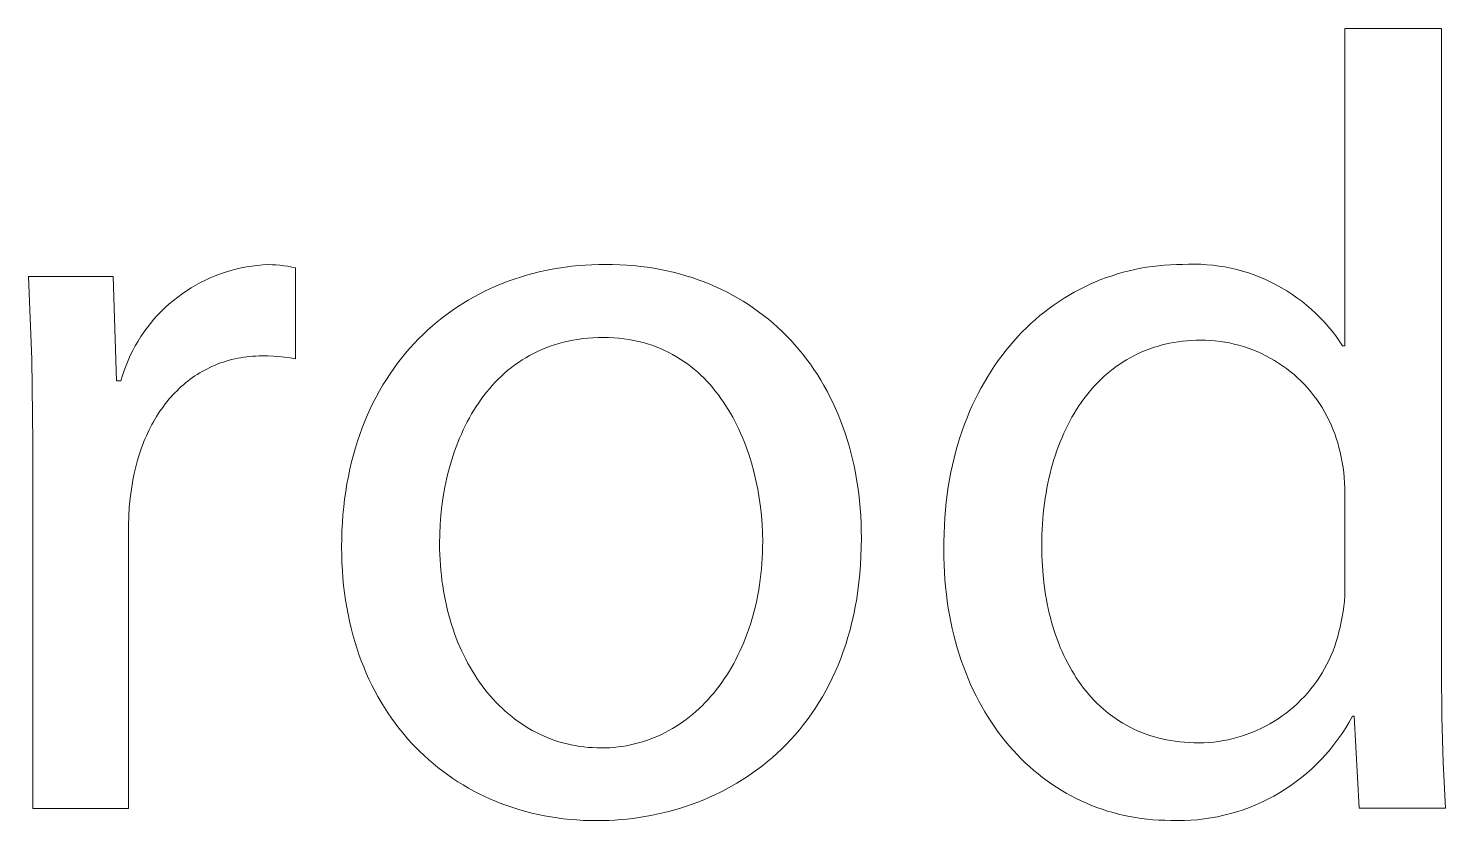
# Model space of a CAD drawing. Header units: millimetres. Extents: x -1893 to 2799, y -925 to 2353.
# Drawn here: x 1094.9 to 1155.5, y -718.6 to -684.8 of the extents above; entities that cross this region are included whole.
import ezdxf

# ---------------------------------------------------------------- set-up
doc = ezdxf.new("R2010")
doc.units = ezdxf.units.MM
doc.header["$MEASUREMENT"] = 0
doc.layers.add('Domyślny', color=7, linetype='Continuous', true_color=0x000000)

msp = doc.modelspace()

# ---------------------------------------------------------------- linework, layer by layer
at = {"layer": 'Domyślny', "color": 18, "lineweight": 15, "true_color": 0x000000}
for p, q in [((1151.163, -698.357), (1151.163, -684.78)), ((1151.163, -684.78), (1155.303, -684.78)), ((1155.303, -684.78), (1155.303, -712.247)), ((1104.216, -694.976), (1104.445, -694.94)), ((1104.445, -694.94), (1104.675, -694.911)), ((1104.675, -694.911), (1104.905, -694.891)), ((1104.905, -694.891), (1105.137, -694.878)), ((1105.137, -694.878), (1105.306, -694.882)), ((1105.306, -694.882), (1105.474, -694.892)), ((1105.474, -694.892), (1105.643, -694.907)), ((1105.643, -694.907), (1105.81, -694.927)), ((1105.81, -694.927), (1105.977, -694.952)), ((1118.114, -694.95), (1118.399, -694.921)), ((1118.399, -694.921), (1118.687, -694.898)), ((1118.687, -694.898), (1118.976, -694.882)), ((1118.976, -694.882), (1119.268, -694.872)), ((1119.268, -694.872), (1119.561, -694.868)), ((1119.561, -694.868), (1119.866, -694.872)), ((1119.866, -694.872), (1120.167, -694.882)), ((1120.167, -694.882), (1120.465, -694.9)), ((1120.465, -694.9), (1120.76, -694.924)), ((1120.76, -694.924), (1121.052, -694.954)), ((1142.94, -694.958), (1143.194, -694.927)), ((1143.194, -694.927), (1143.45, -694.904)), ((1143.45, -694.904), (1143.707, -694.887)), ((1143.707, -694.887), (1143.966, -694.877)), ((1143.966, -694.877), (1144.226, -694.873)), ((1144.226, -694.873), (1144.485, -694.862)), ((1144.485, -694.862), (1144.745, -694.86)), ((1144.745, -694.86), (1145.005, -694.866)), ((1145.005, -694.866), (1145.264, -694.882)), ((1145.264, -694.882), (1145.523, -694.906)), ((1145.523, -694.906), (1145.78, -694.939)), ((1145.78, -694.939), (1146.037, -694.981)), ((1095.04, -698.939), (1094.887, -695.393)), ((1094.887, -695.393), (1098.512, -695.393)), ((1098.512, -695.393), (1098.653, -699.846)), ((1102.248, -695.645), (1102.455, -695.541)), ((1102.455, -695.541), (1102.666, -695.445)), ((1102.666, -695.445), (1102.88, -695.355)), ((1102.88, -695.355), (1103.097, -695.273)), ((1103.097, -695.273), (1103.316, -695.199)), ((1103.316, -695.199), (1103.538, -695.132)), ((1103.538, -695.132), (1103.762, -695.072)), ((1103.762, -695.072), (1103.988, -695.02)), ((1103.988, -695.02), (1104.216, -694.976)), ((1105.977, -694.952), (1106.144, -694.983)), ((1106.144, -694.983), (1106.309, -695.018)), ((1106.309, -695.018), (1106.309, -698.909)), ((1115.404, -695.588), (1115.662, -695.496)), ((1115.662, -695.496), (1115.924, -695.411)), ((1115.924, -695.411), (1116.188, -695.331)), ((1116.188, -695.331), (1116.455, -695.258)), ((1116.455, -695.258), (1116.725, -695.191)), ((1116.725, -695.191), (1116.998, -695.13)), ((1116.998, -695.13), (1117.273, -695.075)), ((1117.273, -695.075), (1117.551, -695.027)), ((1117.551, -695.027), (1117.832, -694.985)), ((1117.832, -694.985), (1118.114, -694.95)), ((1121.052, -694.954), (1121.34, -694.992)), ((1121.34, -694.992), (1121.625, -695.036)), ((1121.625, -695.036), (1121.906, -695.086)), ((1121.906, -695.086), (1122.184, -695.143)), ((1122.184, -695.143), (1122.458, -695.207)), ((1122.458, -695.207), (1122.729, -695.276)), ((1122.729, -695.276), (1122.996, -695.353)), ((1122.996, -695.353), (1123.259, -695.435)), ((1123.259, -695.435), (1123.518, -695.524)), ((1123.518, -695.524), (1123.774, -695.618)), ((1140.507, -695.618), (1140.74, -695.523)), ((1140.74, -695.523), (1140.975, -695.435)), ((1140.975, -695.435), (1141.213, -695.353)), ((1141.213, -695.353), (1141.454, -695.277)), ((1141.454, -695.277), (1141.696, -695.207)), ((1141.696, -695.207), (1141.941, -695.144)), ((1141.941, -695.144), (1142.188, -695.088)), ((1142.188, -695.088), (1142.437, -695.038)), ((1142.437, -695.038), (1142.687, -694.994)), ((1142.687, -694.994), (1142.94, -694.958)), ((1146.037, -694.981), (1146.291, -695.032)), ((1146.291, -695.032), (1146.544, -695.092)), ((1146.544, -695.092), (1146.795, -695.16)), ((1146.795, -695.16), (1147.043, -695.236)), ((1147.043, -695.236), (1147.288, -695.322)), ((1147.288, -695.322), (1147.531, -695.415)), ((1147.531, -695.415), (1147.77, -695.517)), ((1147.77, -695.517), (1148.005, -695.627)), ((1101.271, -696.266), (1101.458, -696.128)), ((1101.458, -696.128), (1101.649, -695.998)), ((1101.649, -695.998), (1101.845, -695.873)), ((1101.845, -695.873), (1102.045, -695.756)), ((1102.045, -695.756), (1102.248, -695.645)), ((1113.924, -696.265), (1114.162, -696.138)), ((1114.162, -696.138), (1114.403, -696.016)), ((1114.403, -696.016), (1114.648, -695.9)), ((1114.648, -695.9), (1114.897, -695.79)), ((1114.897, -695.79), (1115.149, -695.686)), ((1115.149, -695.686), (1115.404, -695.588)), ((1123.774, -695.618), (1124.025, -695.719)), ((1124.025, -695.719), (1124.273, -695.826)), ((1124.273, -695.826), (1124.517, -695.939)), ((1124.517, -695.939), (1124.756, -696.058)), ((1124.756, -696.058), (1124.992, -696.182)), ((1139.382, -696.183), (1139.601, -696.058)), ((1139.601, -696.058), (1139.823, -695.939)), ((1139.823, -695.939), (1140.048, -695.826)), ((1140.048, -695.826), (1140.276, -695.719)), ((1140.276, -695.719), (1140.507, -695.618)), ((1148.005, -695.627), (1148.237, -695.744)), ((1148.237, -695.744), (1148.464, -695.87)), ((1148.464, -695.87), (1148.687, -696.004)), ((1148.687, -696.004), (1148.905, -696.145)), ((1148.905, -696.145), (1149.118, -696.293)), ((1100.574, -696.876), (1100.74, -696.715)), ((1100.74, -696.715), (1100.912, -696.559)), ((1100.912, -696.559), (1101.089, -696.409)), ((1101.089, -696.409), (1101.271, -696.266)), ((1113.009, -696.836), (1113.232, -696.684)), ((1113.232, -696.684), (1113.459, -696.539)), ((1113.459, -696.539), (1113.689, -696.399)), ((1113.689, -696.399), (1113.924, -696.265)), ((1124.992, -696.182), (1125.223, -696.313)), ((1125.223, -696.313), (1125.45, -696.449)), ((1125.45, -696.449), (1125.673, -696.591)), ((1125.673, -696.591), (1125.892, -696.738)), ((1125.892, -696.738), (1126.106, -696.891)), ((1138.334, -696.899), (1138.537, -696.744)), ((1138.537, -696.744), (1138.743, -696.595)), ((1138.743, -696.595), (1138.953, -696.452)), ((1138.953, -696.452), (1139.166, -696.315)), ((1139.166, -696.315), (1139.382, -696.183)), ((1149.118, -696.293), (1149.326, -696.449)), ((1149.326, -696.449), (1149.529, -696.611)), ((1149.529, -696.611), (1149.725, -696.781)), ((1100.109, -697.393), (1100.258, -697.215)), ((1100.258, -697.215), (1100.413, -697.043)), ((1100.413, -697.043), (1100.574, -696.876)), ((1112.158, -697.499), (1112.365, -697.325)), ((1112.365, -697.325), (1112.575, -697.156)), ((1112.575, -697.156), (1112.79, -696.993)), ((1112.79, -696.993), (1113.009, -696.836)), ((1126.106, -696.891), (1126.316, -697.049)), ((1126.316, -697.049), (1126.521, -697.213)), ((1126.521, -697.213), (1126.722, -697.383)), ((1137.746, -697.399), (1137.938, -697.227)), ((1137.938, -697.227), (1138.134, -697.06)), ((1138.134, -697.06), (1138.334, -696.899)), ((1149.725, -696.781), (1149.916, -696.957)), ((1149.916, -696.957), (1150.101, -697.139)), ((1150.101, -697.139), (1150.28, -697.328)), ((1150.28, -697.328), (1150.451, -697.523)), ((1099.576, -698.15), (1099.699, -697.954)), ((1099.699, -697.954), (1099.83, -697.762)), ((1099.83, -697.762), (1099.966, -697.575)), ((1099.966, -697.575), (1100.109, -697.393)), ((1111.565, -698.056), (1111.759, -697.865)), ((1111.759, -697.865), (1111.956, -697.679)), ((1111.956, -697.679), (1112.158, -697.499)), ((1126.722, -697.383), (1126.918, -697.557)), ((1126.918, -697.557), (1127.11, -697.737)), ((1127.11, -697.737), (1127.297, -697.922)), ((1127.297, -697.922), (1127.479, -698.112)), ((1137.015, -698.145), (1137.192, -697.95)), ((1137.192, -697.95), (1137.373, -697.76)), ((1137.373, -697.76), (1137.557, -697.577)), ((1137.557, -697.577), (1137.746, -697.399)), ((1150.451, -697.523), (1150.617, -697.723)), ((1150.617, -697.723), (1150.775, -697.93)), ((1150.775, -697.93), (1150.926, -698.141)), ((1099.246, -698.762), (1099.349, -698.555)), ((1099.349, -698.555), (1099.459, -698.351)), ((1099.459, -698.351), (1099.576, -698.15)), ((1111.014, -698.663), (1111.193, -698.455)), ((1111.193, -698.455), (1111.377, -698.253)), ((1111.377, -698.253), (1111.565, -698.056)), ((1116.832, -698.511), (1116.657, -698.59)), ((1117.011, -698.437), (1116.832, -698.511)), ((1117.194, -698.368), (1117.011, -698.437)), ((1117.381, -698.305), (1117.194, -698.368)), ((1117.572, -698.247), (1117.381, -698.305)), ((1117.767, -698.195), (1117.572, -698.247)), ((1117.966, -698.149), (1117.767, -698.195)), ((1118.168, -698.108), (1117.966, -698.149)), ((1118.375, -698.074), (1118.168, -698.108)), ((1118.586, -698.045), (1118.375, -698.074)), ((1118.8, -698.023), (1118.586, -698.045)), ((1119.019, -698.006), (1118.8, -698.023)), ((1119.241, -697.997), (1119.019, -698.006)), ((1119.467, -697.993), (1119.241, -697.997)), ((1119.695, -697.997), (1119.467, -697.993)), ((1119.917, -698.007), (1119.695, -697.997)), ((1120.136, -698.025), (1119.917, -698.007)), ((1120.35, -698.049), (1120.136, -698.025)), ((1120.56, -698.08), (1120.35, -698.049)), ((1120.766, -698.117), (1120.56, -698.08)), ((1120.967, -698.161), (1120.766, -698.117)), ((1121.164, -698.21), (1120.967, -698.161)), ((1121.357, -698.266), (1121.164, -698.21)), ((1121.546, -698.328), (1121.357, -698.266)), ((1121.731, -698.395), (1121.546, -698.328)), ((1121.912, -698.469), (1121.731, -698.395)), ((1122.089, -698.547), (1121.912, -698.469)), ((1122.262, -698.631), (1122.089, -698.547)), ((1127.479, -698.112), (1127.656, -698.308)), ((1127.656, -698.308), (1127.829, -698.508)), ((1127.829, -698.508), (1127.996, -698.714)), ((1136.51, -698.762), (1136.674, -698.551)), ((1136.674, -698.551), (1136.843, -698.345)), ((1136.843, -698.345), (1137.015, -698.145)), ((1142.629, -698.553), (1142.465, -698.622)), ((1142.796, -698.488), (1142.629, -698.553)), ((1142.965, -698.428), (1142.796, -698.488)), ((1143.138, -698.374), (1142.965, -698.428)), ((1143.313, -698.324), (1143.138, -698.374)), ((1143.49, -698.279), (1143.313, -698.324)), ((1143.671, -698.239), (1143.49, -698.279)), ((1143.854, -698.205), (1143.671, -698.239)), ((1144.039, -698.175), (1143.854, -698.205)), ((1144.228, -698.151), (1144.039, -698.175)), ((1144.419, -698.132), (1144.228, -698.151)), ((1144.612, -698.118), (1144.419, -698.132)), ((1144.808, -698.11), (1144.612, -698.118)), ((1145.007, -698.107), (1144.808, -698.11)), ((1145.214, -698.11), (1145.007, -698.107)), ((1145.42, -698.12), (1145.214, -698.11)), ((1145.626, -698.137), (1145.42, -698.12)), ((1145.832, -698.161), (1145.626, -698.137)), ((1146.036, -698.192), (1145.832, -698.161)), ((1146.239, -698.23), (1146.036, -698.192)), ((1146.441, -698.274), (1146.239, -698.23)), ((1146.641, -698.326), (1146.441, -698.274)), ((1146.84, -698.384), (1146.641, -698.326)), ((1147.036, -698.449), (1146.84, -698.384)), ((1147.23, -698.521), (1147.036, -698.449)), ((1147.421, -698.6), (1147.23, -698.521)), ((1150.926, -698.141), (1151.069, -698.357)), ((1151.069, -698.357), (1151.163, -698.357)), ((1095.075, -702.487), (1095.04, -698.939)), ((1099.062, -699.187), (1099.15, -698.973)), ((1099.15, -698.973), (1099.246, -698.762)), ((1102.876, -699.175), (1102.762, -699.224)), ((1102.991, -699.128), (1102.876, -699.175)), ((1103.108, -699.085), (1102.991, -699.128)), ((1103.226, -699.044), (1103.108, -699.085)), ((1103.346, -699.006), (1103.226, -699.044)), ((1103.467, -698.971), (1103.346, -699.006)), ((1103.589, -698.939), (1103.467, -698.971)), ((1103.713, -698.91), (1103.589, -698.939)), ((1103.838, -698.884), (1103.713, -698.91)), ((1103.964, -698.861), (1103.838, -698.884)), ((1104.092, -698.841), (1103.964, -698.861)), ((1104.222, -698.823), (1104.092, -698.841)), ((1104.352, -698.809), (1104.222, -698.823)), ((1104.484, -698.798), (1104.352, -698.809)), ((1104.617, -698.79), (1104.484, -698.798)), ((1104.751, -698.786), (1104.617, -698.79)), ((1104.887, -698.784), (1104.751, -698.786)), ((1105.125, -698.786), (1104.887, -698.784)), ((1105.363, -698.795), (1105.125, -698.786)), ((1105.601, -698.813), (1105.363, -698.795)), ((1105.838, -698.837), (1105.601, -698.813)), ((1106.074, -698.869), (1105.838, -698.837)), ((1106.309, -698.909), (1106.074, -698.869)), ((1110.507, -699.32), (1110.671, -699.095)), ((1110.671, -699.095), (1110.84, -698.877)), ((1110.84, -698.877), (1111.014, -698.663)), ((1115.684, -699.169), (1115.535, -699.281)), ((1115.837, -699.06), (1115.684, -699.169)), ((1115.993, -698.957), (1115.837, -699.06)), ((1116.153, -698.858), (1115.993, -698.957)), ((1116.317, -698.764), (1116.153, -698.858)), ((1116.485, -698.675), (1116.317, -698.764)), ((1116.657, -698.59), (1116.485, -698.675)), ((1122.43, -698.721), (1122.262, -698.631)), ((1122.595, -698.815), (1122.43, -698.721)), ((1122.756, -698.915), (1122.595, -698.815)), ((1122.913, -699.019), (1122.756, -698.915)), ((1123.065, -699.128), (1122.913, -699.019)), ((1123.214, -699.241), (1123.065, -699.128)), ((1127.996, -698.714), (1128.159, -698.924)), ((1128.159, -698.924), (1128.317, -699.139)), ((1128.317, -699.139), (1128.47, -699.359)), ((1136.195, -699.201), (1136.35, -698.979)), ((1136.35, -698.979), (1136.51, -698.762)), ((1141.541, -699.134), (1141.397, -699.235)), ((1141.687, -699.038), (1141.541, -699.134)), ((1141.837, -698.945), (1141.687, -699.038)), ((1141.99, -698.858), (1141.837, -698.945)), ((1142.146, -698.774), (1141.99, -698.858)), ((1142.304, -698.696), (1142.146, -698.774)), ((1142.465, -698.622), (1142.304, -698.696)), ((1147.61, -698.684), (1147.421, -698.6)), ((1147.795, -698.776), (1147.61, -698.684)), ((1147.978, -698.873), (1147.795, -698.776)), ((1148.157, -698.977), (1147.978, -698.873)), ((1148.332, -699.086), (1148.157, -698.977)), ((1148.503, -699.202), (1148.332, -699.086)), ((1098.84, -699.846), (1098.907, -699.624)), ((1098.907, -699.624), (1098.98, -699.405)), ((1098.98, -699.405), (1099.062, -699.187)), ((1101.807, -699.783), (1101.709, -699.858)), ((1101.907, -699.711), (1101.807, -699.783)), ((1102.008, -699.641), (1101.907, -699.711)), ((1102.111, -699.573), (1102.008, -699.641)), ((1102.216, -699.509), (1102.111, -699.573)), ((1102.322, -699.446), (1102.216, -699.509)), ((1102.43, -699.387), (1102.322, -699.446)), ((1102.539, -699.33), (1102.43, -699.387)), ((1102.65, -699.275), (1102.539, -699.33)), ((1102.762, -699.224), (1102.65, -699.275)), ((1110.045, -700.025), (1110.194, -699.785)), ((1110.194, -699.785), (1110.348, -699.55)), ((1110.348, -699.55), (1110.507, -699.32)), ((1114.976, -699.774), (1114.846, -699.907)), ((1115.111, -699.645), (1114.976, -699.774)), ((1115.248, -699.519), (1115.111, -699.645)), ((1115.39, -699.398), (1115.248, -699.519)), ((1115.535, -699.281), (1115.39, -699.398)), ((1123.36, -699.359), (1123.214, -699.241)), ((1123.501, -699.482), (1123.36, -699.359)), ((1123.638, -699.608), (1123.501, -699.482)), ((1123.772, -699.738), (1123.638, -699.608)), ((1123.902, -699.873), (1123.772, -699.738)), ((1128.47, -699.359), (1128.617, -699.584)), ((1128.617, -699.584), (1128.76, -699.813)), ((1135.757, -699.898), (1135.898, -699.661)), ((1135.898, -699.661), (1136.044, -699.428)), ((1136.044, -699.428), (1136.195, -699.201)), ((1140.85, -699.682), (1140.721, -699.804)), ((1140.982, -699.564), (1140.85, -699.682)), ((1141.117, -699.45), (1140.982, -699.564)), ((1141.255, -699.341), (1141.117, -699.45)), ((1141.397, -699.235), (1141.255, -699.341)), ((1148.671, -699.323), (1148.503, -699.202)), ((1148.834, -699.45), (1148.671, -699.323)), ((1148.993, -699.583), (1148.834, -699.45)), ((1149.147, -699.72), (1148.993, -699.583)), ((1149.296, -699.863), (1149.147, -699.72)), ((1098.653, -699.846), (1098.84, -699.846)), ((1101.154, -700.357), (1101.068, -700.449)), ((1101.243, -700.268), (1101.154, -700.357)), ((1101.332, -700.182), (1101.243, -700.268)), ((1101.424, -700.097), (1101.332, -700.182)), ((1101.517, -700.015), (1101.424, -700.097)), ((1101.612, -699.935), (1101.517, -700.015)), ((1101.709, -699.858), (1101.612, -699.935)), ((1109.764, -700.522), (1109.902, -700.271)), ((1109.902, -700.271), (1110.045, -700.025)), ((1114.477, -700.329), (1114.361, -700.477)), ((1114.596, -700.185), (1114.477, -700.329)), ((1114.719, -700.044), (1114.596, -700.185)), ((1114.846, -699.907), (1114.719, -700.044)), ((1124.028, -700.011), (1123.902, -699.873)), ((1124.15, -700.153), (1124.028, -700.011)), ((1124.269, -700.298), (1124.15, -700.153)), ((1124.384, -700.447), (1124.269, -700.298)), ((1128.76, -699.813), (1128.897, -700.047)), ((1128.897, -700.047), (1129.029, -700.285)), ((1129.029, -700.285), (1129.156, -700.528)), ((1135.363, -700.643), (1135.489, -700.39)), ((1135.489, -700.39), (1135.621, -700.142)), ((1135.621, -700.142), (1135.757, -699.898)), ((1140.234, -700.332), (1140.12, -700.474)), ((1140.351, -700.194), (1140.234, -700.332)), ((1140.471, -700.06), (1140.351, -700.194)), ((1140.594, -699.93), (1140.471, -700.06)), ((1140.721, -699.804), (1140.594, -699.93)), ((1149.441, -700.011), (1149.296, -699.863)), ((1149.58, -700.164), (1149.441, -700.011)), ((1149.714, -700.321), (1149.58, -700.164)), ((1149.843, -700.483), (1149.714, -700.321)), ((1100.663, -700.938), (1100.587, -701.042)), ((1100.74, -700.836), (1100.663, -700.938)), ((1100.819, -700.736), (1100.74, -700.836)), ((1100.9, -700.638), (1100.819, -700.736)), ((1100.983, -700.542), (1100.9, -700.638)), ((1101.068, -700.449), (1100.983, -700.542)), ((1109.505, -701.04), (1109.632, -700.778)), ((1109.632, -700.778), (1109.764, -700.522)), ((1114.034, -700.94), (1113.933, -701.1)), ((1114.14, -700.782), (1114.034, -700.94)), ((1114.248, -700.628), (1114.14, -700.782)), ((1114.361, -700.477), (1114.248, -700.628)), ((1124.496, -700.598), (1124.384, -700.447)), ((1124.603, -700.753), (1124.496, -700.598)), ((1124.707, -700.911), (1124.603, -700.753)), ((1124.808, -701.072), (1124.707, -700.911)), ((1129.156, -700.528), (1129.277, -700.776)), ((1129.277, -700.776), (1129.393, -701.028)), ((1135.125, -701.165), (1135.241, -700.902)), ((1135.241, -700.902), (1135.363, -700.643)), ((1139.797, -700.921), (1139.695, -701.077)), ((1139.901, -700.768), (1139.797, -700.921)), ((1140.009, -700.619), (1139.901, -700.768)), ((1140.12, -700.474), (1140.009, -700.619)), ((1149.966, -700.65), (1149.843, -700.483)), ((1150.083, -700.82), (1149.966, -700.65)), ((1150.194, -700.994), (1150.083, -700.82)), ((1150.299, -701.172), (1150.194, -700.994)), ((1100.236, -701.594), (1100.172, -701.71)), ((1100.303, -701.479), (1100.236, -701.594)), ((1100.371, -701.367), (1100.303, -701.479)), ((1100.441, -701.257), (1100.371, -701.367)), ((1100.513, -701.148), (1100.441, -701.257)), ((1100.587, -701.042), (1100.513, -701.148)), ((1109.16, -701.855), (1109.269, -701.578)), ((1109.269, -701.578), (1109.384, -701.307)), ((1109.384, -701.307), (1109.505, -701.04)), ((1113.649, -701.6), (1113.562, -701.771)), ((1113.74, -701.43), (1113.649, -701.6)), ((1113.835, -701.264), (1113.74, -701.43)), ((1113.933, -701.1), (1113.835, -701.264)), ((1124.905, -701.235), (1124.808, -701.072)), ((1124.999, -701.401), (1124.905, -701.235)), ((1125.088, -701.569), (1124.999, -701.401)), ((1125.175, -701.74), (1125.088, -701.569)), ((1129.393, -701.028), (1129.503, -701.284)), ((1129.503, -701.284), (1129.608, -701.545)), ((1129.608, -701.545), (1129.708, -701.809)), ((1134.909, -701.707), (1135.014, -701.434)), ((1135.014, -701.434), (1135.125, -701.165)), ((1139.41, -701.567), (1139.322, -701.736)), ((1139.502, -701.4), (1139.41, -701.567)), ((1139.597, -701.237), (1139.502, -701.4)), ((1139.695, -701.077), (1139.597, -701.237)), ((1150.399, -701.353), (1150.299, -701.172)), ((1150.492, -701.538), (1150.399, -701.353)), ((1150.578, -701.726), (1150.492, -701.538)), ((1099.933, -702.193), (1099.879, -702.318)), ((1099.99, -702.07), (1099.933, -702.193)), ((1100.049, -701.948), (1099.99, -702.07)), ((1100.109, -701.828), (1100.049, -701.948)), ((1100.172, -701.71), (1100.109, -701.828)), ((1108.959, -702.425), (1109.057, -702.138)), ((1109.057, -702.138), (1109.16, -701.855)), ((1113.397, -702.122), (1113.32, -702.301)), ((1113.478, -701.946), (1113.397, -702.122)), ((1113.562, -701.771), (1113.478, -701.946)), ((1125.258, -701.913), (1125.175, -701.74)), ((1125.338, -702.087), (1125.258, -701.913)), ((1125.414, -702.264), (1125.338, -702.087)), ((1129.708, -701.809), (1129.802, -702.078)), ((1129.802, -702.078), (1129.89, -702.351)), ((1134.714, -702.269), (1134.809, -701.985)), ((1134.809, -701.985), (1134.909, -701.707)), ((1139.154, -702.086), (1139.075, -702.266)), ((1139.236, -701.91), (1139.154, -702.086)), ((1139.322, -701.736), (1139.236, -701.91)), ((1150.659, -701.916), (1150.578, -701.726)), ((1150.732, -702.11), (1150.659, -701.916)), ((1150.799, -702.305), (1150.732, -702.11)), ((1095.075, -718.127), (1095.075, -702.487)), ((1099.727, -702.705), (1099.68, -702.837)), ((1099.776, -702.574), (1099.727, -702.705)), ((1099.826, -702.446), (1099.776, -702.574)), ((1099.879, -702.318), (1099.826, -702.446)), ((1108.783, -703.014), (1108.868, -702.717)), ((1108.868, -702.717), (1108.959, -702.425)), ((1113.176, -702.666), (1113.109, -702.851)), ((1113.246, -702.482), (1113.176, -702.666)), ((1113.32, -702.301), (1113.246, -702.482)), ((1125.486, -702.442), (1125.414, -702.264)), ((1125.556, -702.622), (1125.486, -702.442)), ((1125.622, -702.804), (1125.556, -702.622)), ((1125.685, -702.986), (1125.622, -702.804)), ((1129.89, -702.351), (1129.972, -702.628)), ((1129.972, -702.628), (1130.049, -702.909)), ((1134.542, -702.85), (1134.625, -702.557)), ((1134.625, -702.557), (1134.714, -702.269)), ((1138.928, -702.634), (1138.859, -702.823)), ((1139, -702.449), (1138.928, -702.634)), ((1139.075, -702.266), (1139, -702.449)), ((1150.86, -702.503), (1150.799, -702.305)), ((1150.913, -702.703), (1150.86, -702.503)), ((1150.96, -702.904), (1150.913, -702.703)), ((1099.553, -703.243), (1099.479, -703.522)), ((1099.636, -702.971), (1099.553, -703.243)), ((1099.68, -702.837), (1099.636, -702.971)), ((1108.632, -703.624), (1108.705, -703.317)), ((1108.705, -703.317), (1108.783, -703.014)), ((1112.929, -703.417), (1112.876, -703.609)), ((1112.986, -703.227), (1112.929, -703.417)), ((1113.046, -703.038), (1112.986, -703.227)), ((1113.109, -702.851), (1113.046, -703.038)), ((1125.744, -703.17), (1125.685, -702.986)), ((1125.8, -703.355), (1125.744, -703.17)), ((1125.903, -703.728), (1125.8, -703.355)), ((1130.049, -702.909), (1130.119, -703.194)), ((1130.119, -703.194), (1130.184, -703.483)), ((1134.393, -703.45), (1134.465, -703.147)), ((1134.465, -703.147), (1134.542, -702.85)), ((1138.673, -703.407), (1138.617, -703.607)), ((1138.731, -703.21), (1138.673, -703.407)), ((1138.793, -703.015), (1138.731, -703.21)), ((1138.859, -702.823), (1138.793, -703.015)), ((1151.01, -703.117), (1150.96, -702.904)), ((1151.054, -703.332), (1151.01, -703.117)), ((1151.09, -703.547), (1151.054, -703.332)), ((1099.413, -703.806), (1099.356, -704.096)), ((1099.479, -703.522), (1099.413, -703.806)), ((1108.508, -704.253), (1108.567, -703.936)), ((1108.567, -703.936), (1108.632, -703.624)), ((1112.779, -703.998), (1112.696, -704.391)), ((1112.826, -703.803), (1112.779, -703.998)), ((1112.876, -703.609), (1112.826, -703.803)), ((1125.993, -704.103), (1125.903, -703.728)), ((1130.184, -703.483), (1130.243, -703.776)), ((1130.243, -703.776), (1130.296, -704.072)), ((1134.269, -704.068), (1134.328, -703.757)), ((1134.328, -703.757), (1134.393, -703.45)), ((1138.517, -704.016), (1138.472, -704.224)), ((1138.565, -703.81), (1138.517, -704.016)), ((1138.617, -703.607), (1138.565, -703.81)), ((1151.119, -703.764), (1151.09, -703.547)), ((1151.141, -703.982), (1151.119, -703.764)), ((1151.156, -704.201), (1151.141, -703.982)), ((1099.292, -704.478), (1099.242, -704.861)), ((1099.356, -704.096), (1099.292, -704.478)), ((1108.409, -704.902), (1108.455, -704.575)), ((1108.455, -704.575), (1108.508, -704.253)), ((1112.696, -704.391), (1112.626, -704.788)), ((1126.07, -704.48), (1125.993, -704.103)), ((1126.135, -704.857), (1126.07, -704.48)), ((1130.296, -704.072), (1130.343, -704.372)), ((1130.343, -704.372), (1130.384, -704.676)), ((1134.168, -704.706), (1134.215, -704.385)), ((1134.215, -704.385), (1134.269, -704.068)), ((1138.431, -704.435), (1138.393, -704.648)), ((1138.472, -704.224), (1138.431, -704.435)), ((1151.163, -704.419), (1151.156, -704.201)), ((1151.163, -704.638), (1151.163, -704.419)), ((1099.242, -704.861), (1099.204, -705.246)), ((1108.338, -705.569), (1108.37, -705.233)), ((1108.37, -705.233), (1108.409, -704.902)), ((1112.569, -705.189), (1112.524, -705.592)), ((1112.626, -704.788), (1112.569, -705.189)), ((1126.188, -705.234), (1126.135, -704.857)), ((1126.228, -705.608), (1126.188, -705.234)), ((1130.384, -704.676), (1130.419, -704.983)), ((1130.419, -704.983), (1130.447, -705.294)), ((1134.094, -705.361), (1134.128, -705.031)), ((1134.128, -705.031), (1134.168, -704.706)), ((1138.327, -705.081), (1138.276, -705.524)), ((1138.358, -704.863), (1138.327, -705.081)), ((1138.393, -704.648), (1138.358, -704.863)), ((1151.163, -708.591), (1151.163, -704.638)), ((1099.18, -705.632), (1099.168, -706.018)), ((1099.204, -705.246), (1099.18, -705.632)), ((1108.313, -705.91), (1108.338, -705.569)), ((1112.524, -705.592), (1112.493, -705.996)), ((1126.257, -705.98), (1126.228, -705.608)), ((1130.447, -705.294), (1130.469, -705.608)), ((1130.469, -705.608), (1130.485, -705.926)), ((1134.045, -706.034), (1134.066, -705.695)), ((1134.066, -705.695), (1134.094, -705.361)), ((1138.276, -705.524), (1138.24, -705.976)), ((1099.168, -706.018), (1099.168, -718.127)), ((1108.284, -706.607), (1108.295, -706.256)), ((1108.295, -706.256), (1108.313, -705.91)), ((1112.474, -706.401), (1112.468, -706.805)), ((1112.493, -705.996), (1112.474, -706.401)), ((1126.274, -706.349), (1126.257, -705.98)), ((1126.28, -706.712), (1126.274, -706.349)), ((1130.485, -705.926), (1130.495, -706.247)), ((1130.495, -706.247), (1130.498, -706.571)), ((1134.024, -706.724), (1134.031, -706.377)), ((1134.031, -706.377), (1134.045, -706.034)), ((1138.218, -706.436), (1138.21, -706.904)), ((1138.24, -705.976), (1138.218, -706.436)), ((1108.28, -706.962), (1108.284, -706.607)), ((1108.284, -707.296), (1108.28, -706.962)), ((1112.468, -706.805), (1112.47, -707.037)), ((1112.47, -707.037), (1112.476, -707.268)), ((1126.271, -707.188), (1126.278, -706.951)), ((1126.278, -706.951), (1126.28, -706.712)), ((1130.494, -706.962), (1130.481, -707.345)), ((1130.498, -706.571), (1130.494, -706.962)), ((1134.023, -707.076), (1134.024, -706.724)), ((1138.21, -706.904), (1138.217, -707.332)), ((1108.294, -707.626), (1108.284, -707.296)), ((1108.311, -707.952), (1108.294, -707.626)), ((1112.476, -707.268), (1112.486, -707.496)), ((1112.486, -707.496), (1112.501, -707.722)), ((1126.226, -707.886), (1126.245, -707.655)), ((1126.245, -707.655), (1126.26, -707.423)), ((1126.26, -707.423), (1126.271, -707.188)), ((1130.481, -707.345), (1130.46, -707.722)), ((1134.026, -707.399), (1134.023, -707.076)), ((1134.035, -707.718), (1134.026, -707.399)), ((1138.217, -707.332), (1138.237, -707.755)), ((1108.335, -708.275), (1108.311, -707.952)), ((1112.501, -707.722), (1112.519, -707.947)), ((1112.519, -707.947), (1112.542, -708.169)), ((1112.542, -708.169), (1112.568, -708.389)), ((1126.176, -708.339), (1126.203, -708.114)), ((1126.203, -708.114), (1126.226, -707.886)), ((1130.431, -708.092), (1130.394, -708.455)), ((1130.46, -707.722), (1130.431, -708.092)), ((1134.051, -708.034), (1134.035, -707.718)), ((1134.072, -708.346), (1134.051, -708.034)), ((1138.237, -707.755), (1138.269, -708.173)), ((1138.269, -708.173), (1138.315, -708.585)), ((1108.366, -708.593), (1108.335, -708.275)), ((1108.403, -708.907), (1108.366, -708.593)), ((1112.568, -708.389), (1112.599, -708.607)), ((1112.599, -708.607), (1112.633, -708.823)), ((1112.633, -708.823), (1112.671, -709.037)), ((1126.07, -709.001), (1126.109, -708.783)), ((1126.109, -708.783), (1126.144, -708.562)), ((1126.144, -708.562), (1126.176, -708.339)), ((1130.35, -708.811), (1130.297, -709.161)), ((1130.394, -708.455), (1130.35, -708.811)), ((1134.099, -708.655), (1134.072, -708.346)), ((1134.132, -708.96), (1134.099, -708.655)), ((1138.315, -708.585), (1138.374, -708.989)), ((1151.159, -709.041), (1151.165, -708.816)), ((1151.165, -708.816), (1151.163, -708.591)), ((1108.447, -709.217), (1108.403, -708.907)), ((1108.497, -709.523), (1108.447, -709.217)), ((1112.671, -709.037), (1112.713, -709.248)), ((1112.713, -709.248), (1112.758, -709.456)), ((1112.758, -709.456), (1112.808, -709.663)), ((1125.929, -709.64), (1125.98, -709.429)), ((1125.98, -709.429), (1126.027, -709.217)), ((1126.027, -709.217), (1126.07, -709.001)), ((1130.297, -709.161), (1130.237, -709.503)), ((1134.171, -709.262), (1134.132, -708.96)), ((1134.215, -709.56), (1134.171, -709.262)), ((1138.374, -708.989), (1138.408, -709.189)), ((1138.408, -709.189), (1138.446, -709.387)), ((1138.446, -709.387), (1138.487, -709.583)), ((1151.123, -709.489), (1151.145, -709.265)), ((1151.145, -709.265), (1151.159, -709.041)), ((1108.553, -709.824), (1108.497, -709.523)), ((1108.616, -710.122), (1108.553, -709.824)), ((1112.808, -709.663), (1112.861, -709.867)), ((1112.861, -709.867), (1112.917, -710.068)), ((1112.917, -710.068), (1112.978, -710.266)), ((1125.754, -710.253), (1125.816, -710.051)), ((1125.816, -710.051), (1125.874, -709.847)), ((1125.874, -709.847), (1125.929, -709.64)), ((1130.17, -709.839), (1130.095, -710.169)), ((1130.237, -709.503), (1130.17, -709.839)), ((1134.265, -709.854), (1134.215, -709.56)), ((1134.321, -710.144), (1134.265, -709.854)), ((1138.487, -709.583), (1138.531, -709.776)), ((1138.531, -709.776), (1138.579, -709.968)), ((1138.579, -709.968), (1138.63, -710.158)), ((1151.012, -710.154), (1151.057, -709.934)), ((1151.057, -709.934), (1151.094, -709.712)), ((1151.094, -709.712), (1151.123, -709.489)), ((1108.684, -710.415), (1108.616, -710.122)), ((1108.759, -710.703), (1108.684, -710.415)), ((1112.978, -710.266), (1113.042, -710.462)), ((1113.042, -710.462), (1113.109, -710.655)), ((1113.109, -710.655), (1113.18, -710.845)), ((1125.547, -710.84), (1125.62, -710.648)), ((1125.62, -710.648), (1125.689, -710.452)), ((1125.689, -710.452), (1125.754, -710.253)), ((1130.013, -710.491), (1129.924, -710.807)), ((1130.095, -710.169), (1130.013, -710.491)), ((1134.382, -710.431), (1134.321, -710.144)), ((1134.449, -710.713), (1134.382, -710.431)), ((1138.63, -710.158), (1138.684, -710.345)), ((1138.684, -710.345), (1138.741, -710.53)), ((1138.741, -710.53), (1138.802, -710.712)), ((1150.861, -710.783), (1150.914, -710.578)), ((1150.914, -710.578), (1150.96, -710.372)), ((1150.96, -710.372), (1151.012, -710.154)), ((1108.84, -710.988), (1108.759, -710.703)), ((1108.927, -711.267), (1108.84, -710.988)), ((1109.02, -711.543), (1108.927, -711.267)), ((1113.18, -710.845), (1113.254, -711.033)), ((1113.254, -711.033), (1113.332, -711.217)), ((1113.332, -711.217), (1113.413, -711.399)), ((1125.309, -711.4), (1125.391, -711.217)), ((1125.391, -711.217), (1125.471, -711.03)), ((1125.471, -711.03), (1125.547, -710.84)), ((1129.829, -711.116), (1129.726, -711.419)), ((1129.924, -710.807), (1129.829, -711.116)), ((1134.521, -710.991), (1134.449, -710.713)), ((1134.598, -711.266), (1134.521, -710.991)), ((1134.68, -711.536), (1134.598, -711.266)), ((1138.802, -710.712), (1138.865, -710.893)), ((1138.865, -710.893), (1138.933, -711.07)), ((1138.933, -711.07), (1139.003, -711.245)), ((1139.003, -711.245), (1139.077, -711.418)), ((1150.661, -711.383), (1150.735, -711.185)), ((1150.735, -711.185), (1150.801, -710.985)), ((1150.801, -710.985), (1150.861, -710.783)), ((1109.119, -711.813), (1109.02, -711.543)), ((1109.223, -712.079), (1109.119, -711.813)), ((1113.413, -711.399), (1113.498, -711.577)), ((1113.498, -711.577), (1113.586, -711.752)), ((1113.586, -711.752), (1113.677, -711.924)), ((1125.04, -711.93), (1125.133, -711.757)), ((1125.133, -711.757), (1125.222, -711.58)), ((1125.222, -711.58), (1125.309, -711.4)), ((1129.617, -711.715), (1129.502, -712.004)), ((1129.726, -711.419), (1129.617, -711.715)), ((1134.768, -711.802), (1134.68, -711.536)), ((1134.861, -712.064), (1134.768, -711.802)), ((1139.077, -711.418), (1139.154, -711.587)), ((1139.154, -711.587), (1139.234, -711.754)), ((1139.234, -711.754), (1139.318, -711.918)), ((1150.401, -711.96), (1150.494, -711.771)), ((1150.494, -711.771), (1150.581, -711.578)), ((1150.581, -711.578), (1150.661, -711.383)), ((1109.333, -712.341), (1109.223, -712.079)), ((1109.449, -712.598), (1109.333, -712.341)), ((1113.677, -711.924), (1113.771, -712.093)), ((1113.771, -712.093), (1113.869, -712.259)), ((1113.869, -712.259), (1113.97, -712.421)), ((1113.97, -712.421), (1114.073, -712.58)), ((1124.637, -712.59), (1124.743, -712.431)), ((1124.743, -712.431), (1124.845, -712.267)), ((1124.845, -712.267), (1124.944, -712.101)), ((1124.944, -712.101), (1125.04, -711.93)), ((1129.38, -712.287), (1129.253, -712.564)), ((1129.502, -712.004), (1129.38, -712.287)), ((1134.958, -712.322), (1134.861, -712.064)), ((1135.061, -712.575), (1134.958, -712.322)), ((1139.318, -711.918), (1139.405, -712.079)), ((1139.405, -712.079), (1139.495, -712.237)), ((1139.495, -712.237), (1139.588, -712.392)), ((1139.588, -712.392), (1139.685, -712.543)), ((1149.965, -712.683), (1150.084, -712.508)), ((1150.084, -712.508), (1150.196, -712.329)), ((1150.196, -712.329), (1150.302, -712.146)), ((1150.302, -712.146), (1150.401, -711.96)), ((1155.303, -712.247), (1155.314, -714.207)), ((1109.57, -712.85), (1109.449, -712.598)), ((1109.697, -713.098), (1109.57, -712.85)), ((1109.828, -713.34), (1109.697, -713.098)), ((1114.073, -712.58), (1114.18, -712.735)), ((1114.18, -712.735), (1114.29, -712.887)), ((1114.29, -712.887), (1114.403, -713.036)), ((1114.403, -713.036), (1114.519, -713.18)), ((1124.186, -713.192), (1124.303, -713.047)), ((1124.303, -713.047), (1124.417, -712.899)), ((1124.417, -712.899), (1124.529, -712.746)), ((1124.529, -712.746), (1124.637, -712.59)), ((1128.979, -713.097), (1128.834, -713.354)), ((1129.119, -712.834), (1128.979, -713.097)), ((1129.253, -712.564), (1129.119, -712.834)), ((1135.169, -712.824), (1135.061, -712.575)), ((1135.281, -713.069), (1135.169, -712.824)), ((1135.399, -713.309), (1135.281, -713.069)), ((1139.685, -712.543), (1139.785, -712.692)), ((1139.785, -712.692), (1139.888, -712.837)), ((1139.888, -712.837), (1139.995, -712.979)), ((1139.995, -712.979), (1140.104, -713.117)), ((1140.104, -713.117), (1140.218, -713.252)), ((1149.577, -713.182), (1149.712, -713.02)), ((1149.712, -713.02), (1149.842, -712.853)), ((1149.842, -712.853), (1149.965, -712.683)), ((1109.966, -713.578), (1109.828, -713.34)), ((1110.108, -713.811), (1109.966, -713.578)), ((1114.519, -713.18), (1114.638, -713.321)), ((1114.638, -713.321), (1114.76, -713.458)), ((1114.76, -713.458), (1114.884, -713.592)), ((1114.884, -713.592), (1115.012, -713.721)), ((1115.012, -713.721), (1115.142, -713.847)), ((1123.69, -713.734), (1123.818, -713.604)), ((1123.818, -713.604), (1123.943, -713.471)), ((1123.943, -713.471), (1124.066, -713.333)), ((1124.066, -713.333), (1124.186, -713.192)), ((1128.683, -713.605), (1128.527, -713.849)), ((1128.834, -713.354), (1128.683, -713.605)), ((1135.521, -713.545), (1135.399, -713.309)), ((1135.647, -713.776), (1135.521, -713.545)), ((1140.218, -713.252), (1140.334, -713.384)), ((1140.334, -713.384), (1140.454, -713.511)), ((1140.454, -713.511), (1140.577, -713.635)), ((1140.577, -713.635), (1140.703, -713.756)), ((1148.983, -713.781), (1149.139, -713.639)), ((1149.139, -713.639), (1149.29, -713.491)), ((1149.29, -713.491), (1149.436, -713.339)), ((1149.436, -713.339), (1149.577, -713.182)), ((1110.255, -714.039), (1110.108, -713.811)), ((1110.408, -714.262), (1110.255, -714.039)), ((1110.566, -714.48), (1110.408, -714.262)), ((1115.142, -713.847), (1115.275, -713.968)), ((1115.275, -713.968), (1115.41, -714.086)), ((1115.41, -714.086), (1115.549, -714.199)), ((1115.549, -714.199), (1115.689, -714.309)), ((1115.689, -714.309), (1115.833, -714.414)), ((1122.866, -714.424), (1123.009, -714.319)), ((1123.009, -714.319), (1123.151, -714.211)), ((1123.151, -714.211), (1123.289, -714.098)), ((1123.289, -714.098), (1123.425, -713.98)), ((1123.425, -713.98), (1123.559, -713.859)), ((1123.559, -713.859), (1123.69, -713.734)), ((1128.198, -714.318), (1128.027, -714.543)), ((1128.365, -714.086), (1128.198, -714.318)), ((1128.527, -713.849), (1128.365, -714.086)), ((1135.778, -714.002), (1135.647, -713.776)), ((1135.914, -714.224), (1135.778, -714.002)), ((1136.054, -714.441), (1135.914, -714.224)), ((1140.703, -713.756), (1140.833, -713.872)), ((1140.833, -713.872), (1140.965, -713.984)), ((1140.965, -713.984), (1141.101, -714.093)), ((1141.101, -714.093), (1141.241, -714.197)), ((1141.241, -714.197), (1141.384, -714.297)), ((1141.384, -714.297), (1141.53, -714.393)), ((1148.135, -714.407), (1148.313, -714.294)), ((1148.313, -714.294), (1148.487, -714.174)), ((1148.487, -714.174), (1148.657, -714.049)), ((1148.657, -714.049), (1148.822, -713.917)), ((1148.822, -713.917), (1148.983, -713.781)), ((1151.491, -714.185), (1151.352, -714.435)), ((1151.569, -714.185), (1151.491, -714.185)), ((1151.772, -718.122), (1151.569, -714.185)), ((1155.314, -714.207), (1155.371, -716.165)), ((1110.728, -714.693), (1110.566, -714.48)), ((1110.895, -714.901), (1110.728, -714.693)), ((1111.067, -715.104), (1110.895, -714.901)), ((1115.833, -714.414), (1115.979, -714.514)), ((1115.979, -714.514), (1116.127, -714.611)), ((1116.127, -714.611), (1116.278, -714.703)), ((1116.278, -714.703), (1116.432, -714.79)), ((1116.432, -714.79), (1116.587, -714.873)), ((1116.587, -714.873), (1116.746, -714.952)), ((1121.957, -714.959), (1122.114, -714.881)), ((1122.114, -714.881), (1122.269, -714.798)), ((1122.269, -714.798), (1122.421, -714.711)), ((1122.421, -714.711), (1122.572, -714.62)), ((1122.572, -714.62), (1122.72, -714.524)), ((1122.72, -714.524), (1122.866, -714.424)), ((1127.85, -714.762), (1127.669, -714.974)), ((1128.027, -714.543), (1127.85, -714.762)), ((1136.198, -714.653), (1136.054, -714.441)), ((1136.347, -714.86), (1136.198, -714.653)), ((1136.5, -715.063), (1136.347, -714.86)), ((1141.53, -714.393), (1141.679, -714.485)), ((1141.679, -714.485), (1141.831, -714.573)), ((1141.831, -714.573), (1141.987, -714.655)), ((1141.987, -714.655), (1142.146, -714.734)), ((1142.146, -714.734), (1142.309, -714.808)), ((1142.309, -714.808), (1142.475, -714.877)), ((1142.475, -714.877), (1142.644, -714.942)), ((1146.996, -714.956), (1147.194, -714.881)), ((1147.194, -714.881), (1147.388, -714.799)), ((1147.388, -714.799), (1147.58, -714.711)), ((1147.58, -714.711), (1147.768, -714.616)), ((1147.768, -714.616), (1147.953, -714.515)), ((1147.953, -714.515), (1148.135, -714.407)), ((1151.05, -714.921), (1150.887, -715.155)), ((1151.205, -714.68), (1151.05, -714.921)), ((1151.352, -714.435), (1151.205, -714.68)), ((1111.244, -715.302), (1111.067, -715.104)), ((1111.425, -715.495), (1111.244, -715.302)), ((1111.611, -715.682), (1111.425, -715.495)), ((1116.746, -714.952), (1116.906, -715.026)), ((1116.906, -715.026), (1117.069, -715.095)), ((1117.069, -715.095), (1117.234, -715.159)), ((1117.234, -715.159), (1117.401, -715.219)), ((1117.401, -715.219), (1117.57, -715.273)), ((1117.57, -715.273), (1117.742, -715.323)), ((1117.742, -715.323), (1117.915, -715.368)), ((1117.915, -715.368), (1118.091, -715.408)), ((1118.091, -715.408), (1118.268, -715.442)), ((1118.268, -715.442), (1118.448, -715.472)), ((1118.448, -715.472), (1118.629, -715.496)), ((1118.629, -715.496), (1118.813, -715.515)), ((1118.813, -715.515), (1118.998, -715.528)), ((1118.998, -715.528), (1119.185, -715.537)), ((1119.185, -715.537), (1119.374, -715.539)), ((1119.374, -715.539), (1119.558, -715.537)), ((1119.558, -715.537), (1119.74, -715.529)), ((1119.74, -715.529), (1119.921, -715.515)), ((1119.921, -715.515), (1120.1, -715.497)), ((1120.1, -715.497), (1120.278, -715.473)), ((1120.278, -715.473), (1120.454, -715.444)), ((1120.454, -715.444), (1120.628, -715.41)), ((1120.628, -715.41), (1120.801, -715.37)), ((1120.801, -715.37), (1120.972, -715.326)), ((1120.972, -715.326), (1121.141, -715.277)), ((1121.141, -715.277), (1121.308, -715.223)), ((1121.308, -715.223), (1121.473, -715.164)), ((1121.473, -715.164), (1121.636, -715.1)), ((1121.636, -715.1), (1121.798, -715.032)), ((1121.798, -715.032), (1121.957, -714.959)), ((1127.292, -715.381), (1127.098, -715.574)), ((1127.483, -715.181), (1127.292, -715.381)), ((1127.669, -714.974), (1127.483, -715.181)), ((1136.657, -715.26), (1136.5, -715.063)), ((1136.818, -715.452), (1136.657, -715.26)), ((1136.983, -715.64), (1136.818, -715.452)), ((1142.644, -714.942), (1142.816, -715.002)), ((1142.816, -715.002), (1142.992, -715.057)), ((1142.992, -715.057), (1143.171, -715.107)), ((1143.171, -715.107), (1143.353, -715.152)), ((1143.353, -715.152), (1143.538, -715.192)), ((1143.538, -715.192), (1143.727, -715.227)), ((1143.727, -715.227), (1143.919, -715.257)), ((1143.919, -715.257), (1144.114, -715.281)), ((1144.114, -715.281), (1144.313, -715.3)), ((1144.313, -715.3), (1144.515, -715.314)), ((1144.515, -715.314), (1144.72, -715.323)), ((1144.72, -715.323), (1144.929, -715.325)), ((1144.929, -715.325), (1145.14, -715.32)), ((1145.14, -715.32), (1145.351, -715.308)), ((1145.351, -715.308), (1145.561, -715.289)), ((1145.561, -715.289), (1145.77, -715.263)), ((1145.77, -715.263), (1145.978, -715.229)), ((1145.978, -715.229), (1146.185, -715.188)), ((1146.185, -715.188), (1146.391, -715.141)), ((1146.391, -715.141), (1146.595, -715.086)), ((1146.595, -715.086), (1146.797, -715.024)), ((1146.797, -715.024), (1146.996, -714.956)), ((1150.716, -715.385), (1150.537, -715.608)), ((1150.887, -715.155), (1150.716, -715.385)), ((1111.801, -715.864), (1111.611, -715.682)), ((1111.995, -716.04), (1111.801, -715.864)), ((1112.194, -716.212), (1111.995, -716.04)), ((1126.489, -716.119), (1126.279, -716.288)), ((1126.696, -715.944), (1126.489, -716.119)), ((1126.899, -715.762), (1126.696, -715.944)), ((1127.098, -715.574), (1126.899, -715.762)), ((1137.152, -715.822), (1136.983, -715.64)), ((1137.325, -715.999), (1137.152, -715.822)), ((1137.502, -716.171), (1137.325, -715.999)), ((1150.157, -716.035), (1149.956, -716.239)), ((1150.35, -715.825), (1150.157, -716.035)), ((1150.537, -715.608), (1150.35, -715.825)), ((1112.397, -716.377), (1112.194, -716.212)), ((1112.604, -716.538), (1112.397, -716.377)), ((1112.815, -716.693), (1112.604, -716.538)), ((1113.03, -716.842), (1112.815, -716.693)), ((1125.847, -716.608), (1125.626, -716.76)), ((1126.065, -716.451), (1125.847, -716.608)), ((1126.279, -716.288), (1126.065, -716.451)), ((1137.682, -716.337), (1137.502, -716.171)), ((1137.867, -716.498), (1137.682, -716.337)), ((1138.054, -716.654), (1137.867, -716.498)), ((1138.246, -716.804), (1138.054, -716.654)), ((1149.534, -716.625), (1149.314, -716.808)), ((1149.748, -716.436), (1149.534, -716.625)), ((1149.956, -716.239), (1149.748, -716.436)), ((1155.371, -716.165), (1155.475, -718.122)), ((1113.249, -716.985), (1113.03, -716.842)), ((1113.472, -717.124), (1113.249, -716.985)), ((1113.699, -717.256), (1113.472, -717.124)), ((1113.929, -717.383), (1113.699, -717.256)), ((1124.713, -717.304), (1124.478, -717.425)), ((1124.946, -717.177), (1124.713, -717.304)), ((1125.175, -717.044), (1124.946, -717.177)), ((1125.402, -716.905), (1125.175, -717.044)), ((1125.626, -716.76), (1125.402, -716.905)), ((1138.441, -716.949), (1138.246, -716.804)), ((1138.639, -717.089), (1138.441, -716.949)), ((1138.84, -717.222), (1138.639, -717.089)), ((1139.045, -717.35), (1138.84, -717.222)), ((1139.253, -717.473), (1139.045, -717.35)), ((1148.617, -717.308), (1148.374, -717.459)), ((1148.855, -717.149), (1148.617, -717.308)), ((1149.087, -716.982), (1148.855, -717.149)), ((1149.314, -716.808), (1149.087, -716.982)), ((1114.163, -717.503), (1113.929, -717.383)), ((1114.4, -717.619), (1114.163, -717.503)), ((1114.641, -717.728), (1114.4, -717.619)), ((1114.885, -717.831), (1114.641, -717.728)), ((1115.133, -717.928), (1114.885, -717.831)), ((1115.383, -718.02), (1115.133, -717.928)), ((1123.267, -717.944), (1123.019, -718.03)), ((1123.514, -717.852), (1123.267, -717.944)), ((1123.758, -717.754), (1123.514, -717.852)), ((1124, -717.65), (1123.758, -717.754)), ((1124.24, -717.541), (1124, -717.65)), ((1124.478, -717.425), (1124.24, -717.541)), ((1139.465, -717.589), (1139.253, -717.473)), ((1139.679, -717.7), (1139.465, -717.589)), ((1139.896, -717.805), (1139.679, -717.7)), ((1140.116, -717.903), (1139.896, -717.805)), ((1140.339, -717.996), (1140.116, -717.903)), ((1147.616, -717.86), (1147.354, -717.976)), ((1147.873, -717.735), (1147.616, -717.86)), ((1148.126, -717.601), (1147.873, -717.735)), ((1148.374, -717.459), (1148.126, -717.601)), ((1099.168, -718.127), (1095.075, -718.127)), ((1115.637, -718.105), (1115.383, -718.02)), ((1115.894, -718.185), (1115.637, -718.105)), ((1116.154, -718.258), (1115.894, -718.185)), ((1116.416, -718.325), (1116.154, -718.258)), ((1116.682, -718.386), (1116.416, -718.325)), ((1116.95, -718.441), (1116.682, -718.386)), ((1117.221, -718.489), (1116.95, -718.441)), ((1117.495, -718.531), (1117.221, -718.489)), ((1117.771, -718.567), (1117.495, -718.531)), ((1118.049, -718.596), (1117.771, -718.567)), ((1120.733, -718.551), (1120.475, -718.581)), ((1120.99, -718.516), (1120.733, -718.551)), ((1121.247, -718.474), (1120.99, -718.516)), ((1121.503, -718.428), (1121.247, -718.474)), ((1121.759, -718.376), (1121.503, -718.428)), ((1122.013, -718.318), (1121.759, -718.376)), ((1122.267, -718.254), (1122.013, -718.318)), ((1122.519, -718.185), (1122.267, -718.254)), ((1122.77, -718.11), (1122.519, -718.185)), ((1123.019, -718.03), (1122.77, -718.11)), ((1140.565, -718.083), (1140.339, -717.996)), ((1140.794, -718.164), (1140.565, -718.083)), ((1141.025, -718.238), (1140.794, -718.164)), ((1141.259, -718.307), (1141.025, -718.238)), ((1141.495, -718.369), (1141.259, -718.307)), ((1141.734, -718.425), (1141.495, -718.369)), ((1141.976, -718.474), (1141.734, -718.425)), ((1142.219, -718.517), (1141.976, -718.474)), ((1142.465, -718.554), (1142.219, -718.517)), ((1142.713, -718.584), (1142.465, -718.554)), ((1145.436, -718.533), (1145.153, -718.574)), ((1145.717, -718.481), (1145.436, -718.533)), ((1145.997, -718.421), (1145.717, -718.481)), ((1146.274, -718.35), (1145.997, -718.421)), ((1146.549, -718.27), (1146.274, -718.35)), ((1146.821, -718.181), (1146.549, -718.27)), ((1147.089, -718.083), (1146.821, -718.181)), ((1147.354, -717.976), (1147.089, -718.083)), ((1155.475, -718.122), (1151.772, -718.122)), ((1118.33, -718.619), (1118.049, -718.596)), ((1118.613, -718.636), (1118.33, -718.619)), ((1118.899, -718.645), (1118.613, -718.636)), ((1119.186, -718.649), (1118.899, -718.645)), ((1119.444, -718.646), (1119.186, -718.649)), ((1119.701, -718.638), (1119.444, -718.646)), ((1119.959, -718.624), (1119.701, -718.638)), ((1120.217, -718.605), (1119.959, -718.624)), ((1120.475, -718.581), (1120.217, -718.605)), ((1142.963, -718.607), (1142.713, -718.584)), ((1143.215, -718.624), (1142.963, -718.607)), ((1143.47, -718.634), (1143.215, -718.624)), ((1143.726, -718.638), (1143.47, -718.634)), ((1144.012, -718.645), (1143.726, -718.638)), ((1144.298, -718.642), (1144.012, -718.645)), ((1144.584, -718.629), (1144.298, -718.642)), ((1144.869, -718.607), (1144.584, -718.629)), ((1145.153, -718.574), (1144.869, -718.607))]:
    msp.add_line(p, q, dxfattribs=at)

doc.saveas('drawing.dxf')
